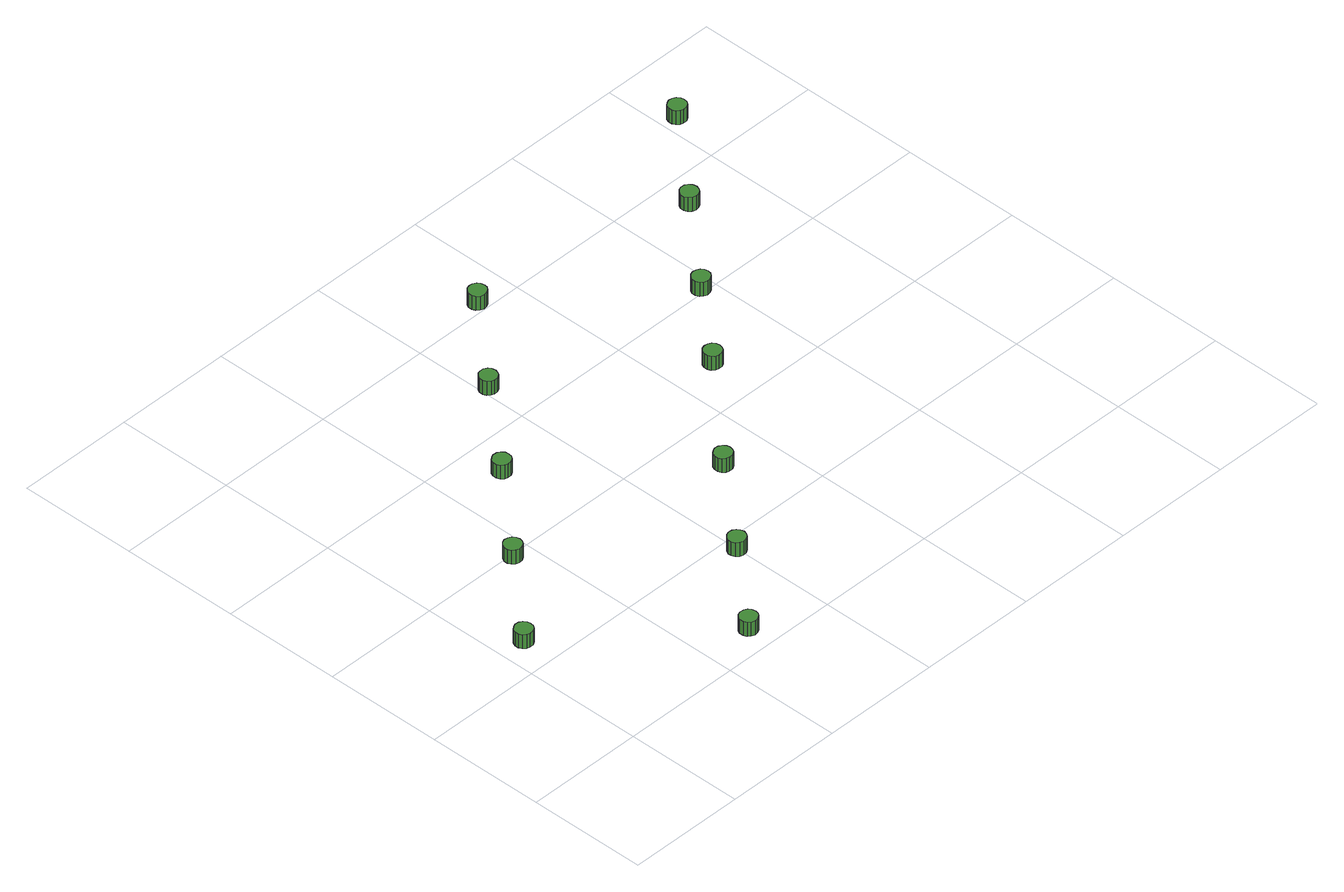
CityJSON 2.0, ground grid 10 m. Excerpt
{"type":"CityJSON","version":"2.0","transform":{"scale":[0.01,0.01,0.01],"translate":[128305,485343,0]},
"CityObjects":{
"tree1":{"type":"SolitaryVegetationObject","attributes":{"function":"something"},"geometry":[{"type":"MultiSurface","lod":"1","boundaries":[[[0,1,2,3,4,5,6,7,8,9,10,11,12,13,14]],[[15,16,17,18,19,20,21,22,23,24,25,26,27,28,29]],[[0,29,28,1]],[[1,28,27,2]],[[2,27,26,3]],[[3,26,25,4]],[[4,25,24,5]],[[5,24,23,6]],[[6,23,22,7]],[[7,22,21,8]],[[8,21,20,9]],[[9,20,19,10]],[[10,19,18,11]],[[11,18,17,12]],[[12,17,16,13]],[[13,16,15,14]],[[14,15,29,0]]]}]},
"tree2":{"type":"SolitaryVegetationObject","attributes":{"function":"something"},"geometry":[{"type":"MultiSurface","lod":"1","boundaries":[[[30,31,32,33,34,35,36,37,38,39,40,41,42,43,44]],[[45,46,47,48,49,50,51,52,53,54,55,56,57,58,59]],[[30,59,58,31]],[[31,58,57,32]],[[32,57,56,33]],[[33,56,55,34]],[[34,55,54,35]],[[35,54,53,36]],[[36,53,52,37]],[[37,52,51,38]],[[38,51,50,39]],[[39,50,49,40]],[[40,49,48,41]],[[41,48,47,42]],[[42,47,46,43]],[[43,46,45,44]],[[44,45,59,30]]]}]},
"tree3":{"type":"SolitaryVegetationObject","attributes":{"function":"something"},"geometry":[{"type":"MultiSurface","lod":"1","boundaries":[[[60,61,62,63,64,65,66,67,68,69,70,71,72,73,74]],[[75,76,77,78,79,80,81,82,83,84,85,86,87,88,89]],[[60,89,88,61]],[[61,88,87,62]],[[62,87,86,63]],[[63,86,85,64]],[[64,85,84,65]],[[65,84,83,66]],[[66,83,82,67]],[[67,82,81,68]],[[68,81,80,69]],[[69,80,79,70]],[[70,79,78,71]],[[71,78,77,72]],[[72,77,76,73]],[[73,76,75,74]],[[74,75,89,60]]]}]},
"tree4":{"type":"SolitaryVegetationObject","attributes":{"function":"something"},"geometry":[{"type":"MultiSurface","lod":"1","boundaries":[[[90,91,92,93,94,95,96,97,98,99,100,101,102,103,104]],[[105,106,107,108,109,110,111,112,113,114,115,116,117,118,119]],[[90,119,118,91]],[[91,118,117,92]],[[92,117,116,93]],[[93,116,115,94]],[[94,115,114,95]],[[95,114,113,96]],[[96,113,112,97]],[[97,112,111,98]],[[98,111,110,99]],[[99,110,109,100]],[[100,109,108,101]],[[101,108,107,102]],[[102,107,106,103]],[[103,106,105,104]],[[104,105,119,90]]]}]},
"tree5":{"type":"SolitaryVegetationObject","attributes":{"function":"something"},"geometry":[{"type":"MultiSurface","lod":"1","boundaries":[[[120,121,122,123,124,125,126,127,128,129,130,131,132,133,134]],[[135,136,137,138,139,140,141,142,143,144,145,146,147,148,149]],[[120,149,148,121]],[[121,148,147,122]],[[122,147,146,123]],[[123,146,145,124]],[[124,145,144,125]],[[125,144,143,126]],[[126,143,142,127]],[[127,142,141,128]],[[128,141,140,129]],[[129,140,139,130]],[[130,139,138,131]],[[131,138,137,132]],[[132,137,136,133]],[[133,136,135,134]],[[134,135,149,120]]]}]},
"tree6":{"type":"SolitaryVegetationObject","attributes":{"function":"something"},"geometry":[{"type":"MultiSurface","lod":"1","boundaries":[[[150,151,152,153,154,155,156,157,158,159,160,161,162,163,164]],[[165,166,167,168,169,170,171,172,173,174,175,176,177,178,179]],[[150,179,178,151]],[[151,178,177,152]],[[152,177,176,153]],[[153,176,175,154]],[[154,175,174,155]],[[155,174,173,156]],[[156,173,172,157]],[[157,172,171,158]],[[158,171,170,159]],[[159,170,169,160]],[[160,169,168,161]],[[161,168,167,162]],[[162,167,166,163]],[[163,166,165,164]],[[164,165,179,150]]]}]},
"tree7":{"type":"SolitaryVegetationObject","attributes":{"function":"something"},"geometry":[{"type":"MultiSurface","lod":"1","boundaries":[[[180,181,182,183,184,185,186,187,188,189,190,191,192,193,194]],[[195,196,197,198,199,200,201,202,203,204,205,206,207,208,209]],[[180,209,208,181]],[[181,208,207,182]],[[182,207,206,183]],[[183,206,205,184]],[[184,205,204,185]],[[185,204,203,186]],[[186,203,202,187]],[[187,202,201,188]],[[188,201,200,189]],[[189,200,199,190]],[[190,199,198,191]],[[191,198,197,192]],[[192,197,196,193]],[[193,196,195,194]],[[194,195,209,180]]]}]},
"tree8":{"type":"SolitaryVegetationObject","attributes":{"function":"something"},"geometry":[{"type":"MultiSurface","lod":"1","boundaries":[[[210,211,212,213,214,215,216,217,218,219,220,221,222,223,224]],[[225,226,227,228,229,230,231,232,233,234,235,236,237,238,239]],[[210,239,238,211]],[[211,238,237,212]],[[212,237,236,213]],[[213,236,235,214]],[[214,235,234,215]],[[215,234,233,216]],[[216,233,232,217]],[[217,232,231,218]],[[218,231,230,219]],[[219,230,229,220]],[[220,229,228,221]],[[221,228,227,222]],[[222,227,226,223]],[[223,226,225,224]],[[224,225,239,210]]]}]},
"tree9":{"type":"SolitaryVegetationObject","attributes":{"function":"something"},"geometry":[{"type":"MultiSurface","lod":"1","boundaries":[[[240,241,242,243,244,245,246,247,248,249,250,251,252,253,254]],[[255,256,257,258,259,260,261,262,263,264,265,266,267,268,269]],[[240,269,268,241]],[[241,268,267,242]],[[242,267,266,243]],[[243,266,265,244]],[[244,265,264,245]],[[245,264,263,246]],[[246,263,262,247]],[[247,262,261,248]],[[248,261,260,249]],[[249,260,259,250]],[[250,259,258,251]],[[251,258,257,252]],[[252,257,256,253]],[[253,256,255,254]],[[254,255,269,240]]]}]},
"tree10":{"type":"SolitaryVegetationObject","attributes":{"function":"something"},"geometry":[{"type":"MultiSurface","lod":"1","boundaries":[[[270,271,272,273,274,275,276,277,278,279,280,281,282,283,284]],[[285,286,287,288,289,290,291,292,293,294,295,296,297,298,299]],[[270,299,298,271]],[[271,298,297,272]],[[272,297,296,273]],[[273,296,295,274]],[[274,295,294,275]],[[275,294,293,276]],[[276,293,292,277]],[[277,292,291,278]],[[278,291,290,279]],[[279,290,289,280]],[[280,289,288,281]],[[281,288,287,282]],[[282,287,286,283]],[[283,286,285,284]],[[284,285,299,270]]]}]},
"tree11":{"type":"SolitaryVegetationObject","attributes":{"function":"something"},"geometry":[{"type":"MultiSurface","lod":"1","boundaries":[[[300,301,302,303,304,305,306,307,308,309,310,311,312,313,314]],[[315,316,317,318,319,320,321,322,323,324,325,326,327,328,329]],[[300,329,328,301]],[[301,328,327,302]],[[302,327,326,303]],[[303,326,325,304]],[[304,325,324,305]],[[305,324,323,306]],[[306,323,322,307]],[[307,322,321,308]],[[308,321,320,309]],[[309,320,319,310]],[[310,319,318,311]],[[311,318,317,312]],[[312,317,316,313]],[[313,316,315,314]],[[314,315,329,300]]]}]},
"tree12":{"type":"SolitaryVegetationObject","attributes":{"function":"something"},"geometry":[{"type":"MultiSurface","lod":"1","boundaries":[[[330,331,332,333,334,335,336,337,338,339,340,341,342,343,344]],[[345,346,347,348,349,350,351,352,353,354,355,356,357,358,359]],[[330,359,358,331]],[[331,358,357,332]],[[332,357,356,333]],[[333,356,355,334]],[[334,355,354,335]],[[335,354,353,336]],[[336,353,352,337]],[[337,352,351,338]],[[338,351,350,339]],[[339,350,349,340]],[[340,349,348,341]],[[341,348,347,342]],[[342,347,346,343]],[[343,346,345,344]],[[344,345,359,330]]]}]}
},
"vertices":[
[244,1236,237],[238,1266,237],[220,1291,237],[193,1307,237],[162,1310,237],[133,1300,237],[110,1280,237],[97,1252,237],[97,1221,237],[110,1193,237],[133,1172,237],[162,1162,237],[193,1166,237],[220,1181,237],[238,1206,237],[238,1206,108],[220,1181,108],[193,1166,108],[162,1162,108],[133,1172,108],[110,1193,108],[97,1221,108],[97,1252,108],[110,1280,108],[133,1300,108],[162,1310,108],[193,1307,108],[220,1291,108],[238,1266,108],[244,1236,108],
[875,1945,222],[868,1975,222],[850,2000,222],[823,2015,222],[793,2019,222],[763,2009,222],[741,1988,222],[728,1960,222],[728,1929,222],[741,1901,222],[763,1881,222],[793,1871,222],[823,1874,222],[850,1890,222],[868,1915,222],[868,1915,93],[850,1890,93],[823,1874,93],[793,1871,93],[763,1881,93],[741,1901,93],[728,1929,93],[728,1960,93],[741,1988,93],[763,2009,93],[793,2019,93],[823,2015,93],[850,2000,93],[868,1975,93],[875,1945,93],
[1444,173,237],[1438,203,237],[1420,228,237],[1393,243,237],[1362,246,237],[1333,237,237],[1310,216,237],[1298,188,237],[1298,157,237],[1310,129,237],[1333,108,237],[1362,99,237],[1393,102,237],[1420,117,237],[1438,142,237],[1438,142,108],[1420,117,108],[1393,102,108],[1362,99,108],[1333,108,108],[1310,129,108],[1298,157,108],[1298,188,108],[1310,216,108],[1333,237,108],[1362,246,108],[1393,243,108],[1420,228,108],[1438,203,108],[1444,173,108],
[2034,848,222],[2027,878,222],[2009,903,222],[1983,919,222],[1952,922,222],[1923,912,222],[1900,892,222],[1887,864,222],[1887,833,222],[1900,805,222],[1923,784,222],[1952,774,222],[1983,778,222],[2009,793,222],[2027,818,222],[2027,818,93],[2009,793,93],[1983,778,93],[1952,774,93],[1923,784,93],[1900,805,93],[1887,833,93],[1887,864,93],[1900,892,93],[1923,912,93],[1952,922,93],[1983,919,93],[2009,903,93],[2027,878,93],[2034,848,93],
[1505,2653,212],[1499,2684,212],[1481,2709,212],[1454,2724,212],[1423,2727,212],[1394,2718,212],[1371,2697,212],[1359,2669,212],[1359,2638,212],[1371,2610,212],[1394,2589,212],[1423,2580,212],[1454,2583,212],[1481,2598,212],[1499,2623,212],[1499,2623,83],[1481,2598,83],[1454,2583,83],[1423,2580,83],[1394,2589,83],[1371,2610,83],[1359,2638,83],[1359,2669,83],[1371,2697,83],[1394,2718,83],[1423,2727,83],[1454,2724,83],[1481,2709,83],[1499,2684,83],[1505,2653,83],
[2637,1557,220],[2631,1587,220],[2613,1612,220],[2586,1627,220],[2555,1631,220],[2526,1621,220],[2503,1601,220],[2490,1572,220],[2490,1542,220],[2503,1513,220],[2526,1493,220],[2555,1483,220],[2586,1486,220],[2613,1502,220],[2631,1527,220],[2631,1527,91],[2613,1502,91],[2586,1486,91],[2555,1483,91],[2526,1493,91],[2503,1513,91],[2490,1542,91],[2490,1572,91],[2503,1601,91],[2526,1621,91],[2555,1631,91],[2586,1627,91],[2613,1612,91],[2631,1587,91],[2637,1557,91],
[2122,3373,192],[2116,3404,192],[2098,3428,192],[2071,3444,192],[2040,3447,192],[2011,3438,192],[1988,3417,192],[1976,3389,192],[1976,3358,192],[1988,3330,192],[2011,3309,192],[2040,3300,192],[2071,3303,192],[2098,3318,192],[2116,3343,192],[2116,3343,63],[2098,3318,63],[2071,3303,63],[2040,3300,63],[2011,3309,63],[1988,3330,63],[1976,3358,63],[1976,3389,63],[1988,3417,63],[2011,3438,63],[2040,3447,63],[2071,3444,63],[2098,3428,63],[2116,3404,63],[2122,3373,63],
[2753,4082,182],[2747,4112,182],[2728,4137,182],[2702,4153,182],[2671,4156,182],[2642,4146,182],[2619,4126,182],[2606,4097,182],[2606,4067,182],[2619,4039,182],[2642,4018,182],[2671,4008,182],[2702,4012,182],[2728,4027,182],[2747,4052,182],[2747,4052,53],[2728,4027,53],[2702,4012,53],[2671,4008,53],[2642,4018,53],[2619,4039,53],[2606,4067,53],[2606,4097,53],[2619,4126,53],[2642,4146,53],[2671,4156,53],[2702,4153,53],[2728,4137,53],[2747,4112,53],[2753,4082,53],
[3411,2398,204],[3405,2429,204],[3387,2453,204],[3360,2469,204],[3330,2472,204],[3300,2463,204],[3277,2442,204],[3265,2414,204],[3265,2383,204],[3277,2355,204],[3300,2334,204],[3330,2325,204],[3360,2328,204],[3387,2343,204],[3405,2368,204],[3405,2368,75],[3387,2343,75],[3360,2328,75],[3330,2325,75],[3300,2334,75],[3277,2355,75],[3265,2383,75],[3265,2414,75],[3277,2442,75],[3300,2463,75],[3330,2472,75],[3360,2469,75],[3387,2453,75],[3405,2429,75],[3411,2398,75],
[3953,3030,191],[3947,3060,191],[3929,3085,191],[3902,3100,191],[3871,3103,191],[3842,3094,191],[3819,3073,191],[3806,3045,191],[3806,3014,191],[3819,2986,191],[3842,2965,191],[3871,2956,191],[3902,2959,191],[3929,2975,191],[3947,3000,191],[3947,3000,62],[3929,2975,62],[3902,2959,62],[3871,2956,62],[3842,2965,62],[3819,2986,62],[3806,3014,62],[3806,3045,62],[3819,3073,62],[3842,3094,62],[3871,3103,62],[3902,3100,62],[3929,3085,62],[3947,3060,62],[3953,3030,62],
[4577,3738,183],[4570,3769,183],[4552,3794,183],[4526,3809,183],[4495,3812,183],[4466,3803,183],[4443,3782,183],[4430,3754,183],[4430,3723,183],[4443,3695,183],[4466,3674,183],[4495,3665,183],[4526,3668,183],[4552,3683,183],[4570,3708,183],[4570,3708,54],[4552,3683,54],[4526,3668,54],[4495,3665,54],[4466,3674,54],[4443,3695,54],[4430,3723,54],[4430,3754,54],[4443,3782,54],[4466,3803,54],[4495,3812,54],[4526,3809,54],[4552,3794,54],[4570,3769,54],[4577,3738,54],
[5208,4458,183],[5201,4488,183],[5183,4513,183],[5156,4529,183],[5126,4532,183],[5096,4522,183],[5073,4502,183],[5061,4474,183],[5061,4443,183],[5073,4415,183],[5096,4394,183],[5126,4385,183],[5156,4388,183],[5183,4403,183],[5201,4428,183],[5201,4428,54],[5183,4403,54],[5156,4388,54],[5126,4385,54],[5096,4394,54],[5073,4415,54],[5061,4443,54],[5061,4474,54],[5073,4502,54],[5096,4522,54],[5126,4532,54],[5156,4529,54],[5183,4513,54],[5201,4488,54],[5208,4458,54]
]}
